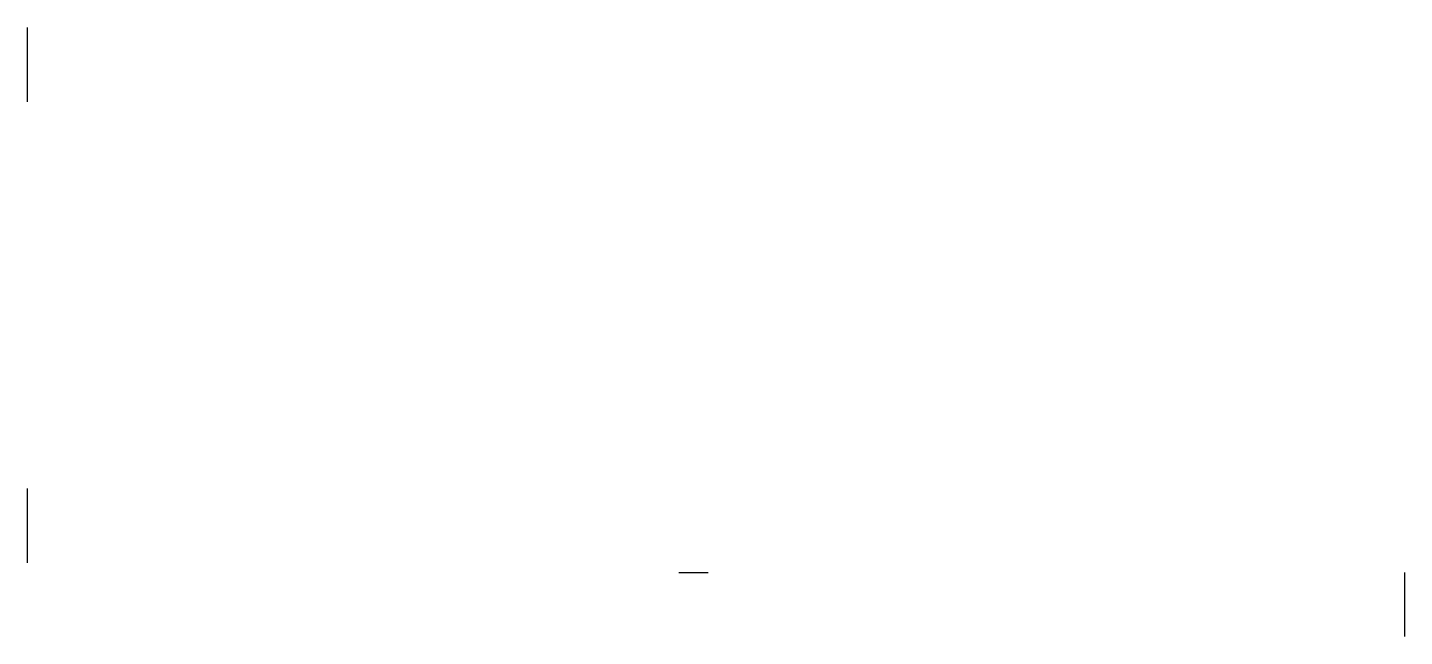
# Model space of a CAD drawing. Header units: inches. Extents: x 2.03 to 9.76, y -0.2 to 3.23.
import ezdxf

# ---------------------------------------------------------------- set-up
doc = ezdxf.new("R2010")
doc.units = ezdxf.units.IN
doc.header["$MEASUREMENT"] = 0

msp = doc.modelspace()

# ---------------------------------------------------------------- linework, layer by layer
at = {"color": 7}
for p, q in [((2.0256, 2.8103), (2.0256, 3.2273)), ((2.0256, 0.2194), (2.0256, 0.6364)), ((5.6853, 0.164), (5.8502, 0.164)), ((9.7646, 0.164), (9.7646, -0.1953))]:
    msp.add_line(p, q, dxfattribs=at)

doc.saveas('drawing.dxf')
